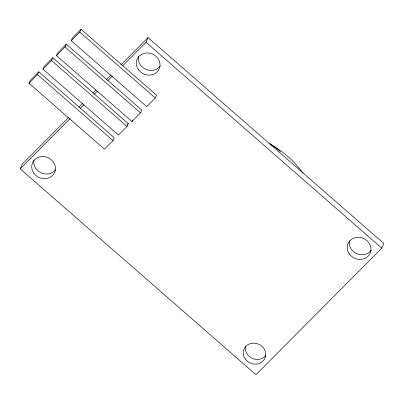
<?xml version="1.0" encoding="UTF-8"?>
<svg xmlns="http://www.w3.org/2000/svg" width="404" height="404" viewBox="0 0 404 404"><rect width="100%" height="100%" fill="white"/><g stroke="black" fill="none" stroke-linecap="round" stroke-linejoin="round"><path stroke-width="0.61" d="M28.977 83.28L30.219 80.447L38.789 71.821L114.261 137.729L113.024 140.562L104.454 149.187L28.977 83.28L37.547 74.659L38.789 71.821M42.991 69.18L44.228 66.347L52.798 57.727L128.275 123.629L127.038 126.462L118.468 135.088L42.991 69.18L51.56 60.56L52.798 57.727M56.474 55.616L57.711 52.783L66.281 44.157L141.759 110.065L140.516 112.898L131.946 121.523L56.474 55.616L65.039 46.995L66.281 44.157M71.255 40.738L72.493 37.905L81.063 29.28L156.54 95.187L155.303 98.02L146.733 106.646L71.255 40.738L79.825 32.118L81.063 29.28M120.922 64.882L148.036 37.597L383.8 243.466L381.76 248.142L255.964 374.72L20.2 168.852L22.24 164.175L68.473 117.66M122.74 65.675L145.996 42.274L148.036 37.597M131.946 121.523L132.446 120.387M78.694 107.373L82.694 103.348M92.92 93.061L96.031 89.93M106.252 79.644L110.696 75.169M20.2 168.852L70.124 118.614M80.462 108.211L83.81 104.843M94.475 94.117L97.339 91.233M107.954 80.547L112.393 76.083M127.417 124.493L128.275 123.629M145.996 42.274L381.76 248.142M79.825 32.118L155.303 98.02M65.039 46.995L140.516 112.898M51.56 60.56L127.038 126.462M37.547 74.659L113.024 140.562M371.226 250.248A12.059 10.873 23.6 0 1 356.818 253.702A12.059 10.873 23.6 0 1 349.47 240.824M265.781 355.596A11.428 10.307 23.6 0 1 252.177 358.308A11.428 10.307 23.6 0 1 245.481 346.223M160.287 65.913A12.059 10.873 23.6 0 1 145.879 69.362A12.059 10.873 23.6 0 1 138.527 56.489M55.717 169.478A12.059 10.873 23.6 0 1 41.309 172.927A12.059 10.873 23.6 0 1 33.956 160.055M269.983 144.203A88.981 80.245 23.6 0 1 302.874 173.109M269.271 143.314A58.484 52.742 23.6 0 1 280.346 151.53M245.183 358.868A11.428 10.307 23.6 0 0 264.63 358.914A11.428 10.307 23.6 0 0 253.672 343.147A11.428 10.307 23.6 0 0 245.183 358.868M33.759 173.134A12.059 10.873 23.6 0 0 54.272 173.185A12.059 10.873 23.6 0 0 42.713 156.55A12.059 10.873 23.6 0 0 33.759 173.134M138.33 69.569A12.059 10.873 23.6 0 0 158.843 69.619A12.059 10.873 23.6 0 0 147.283 52.985A12.059 10.873 23.6 0 0 138.33 69.569M349.268 253.904A12.059 10.873 23.6 0 0 369.781 253.954A12.059 10.873 23.6 0 0 358.222 237.32A12.059 10.873 23.6 0 0 349.268 253.904"/></g></svg>
